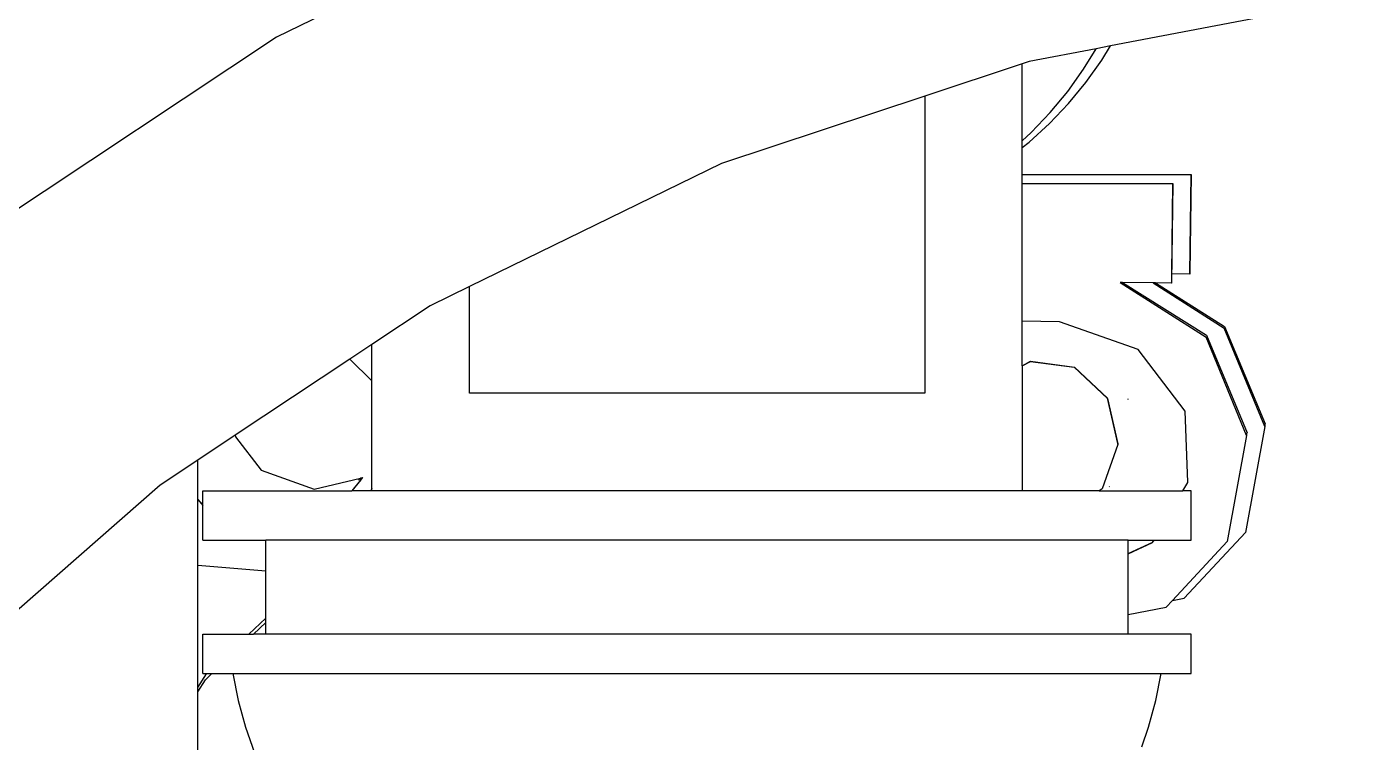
# Model space of a CAD drawing. Extents: x -24961 to 905641, y -154323 to 635957.
# Drawn here: x 439580.4 to 440008.3, y -144375.1 to -144143.2 of the extents above; entities that cross this region are included whole.
import ezdxf

# ---------------------------------------------------------------- set-up
doc = ezdxf.new("R2010")
doc.units = 0
doc.header["$LTSCALE"] = 1000
doc.header["$MEASUREMENT"] = 0

msp = doc.modelspace()

# ---------------------------------------------------------------- linework, layer by layer
for p, q in [((439767.74, -144094.81), (439661.44, -144146.62)), ((440008.3, -144134.9), (439931.49, -144149.51)), ((439661.44, -144146.62), (439562.93, -144212.05)), ((439926.85, -144150.4), (439905.19, -144154.52)), ((439922.82, -144156.99), (439926.85, -144150.4)), ((439931.49, -144149.51), (439926.85, -144150.4)), ((439928.71, -144154.08), (439931.49, -144149.51)), ((439902.89, -144155.28), (439871.34, -144165.77)), ((439905.19, -144154.52), (439902.89, -144155.28)), ((439902.89, -144180.23), (439902.89, -144155.28)), ((439917.66, -144164.23), (439922.82, -144156.99)), ((439923.54, -144161.32), (439928.71, -144154.08)), ((439917.88, -144168.18), (439923.54, -144161.32)), ((439871.34, -144165.77), (439805.58, -144187.61)), ((439871.34, -144165.77), (439871.34, -144261.97)), ((439911.99, -144171.09), (439917.66, -144164.23)), ((439911.74, -144174.62), (439917.88, -144168.18)), ((439905.16, -144180.6), (439911.74, -144174.62)), ((439905.85, -144177.53), (439911.99, -144171.09)), ((439902.89, -144180.23), (439905.85, -144177.53)), ((439902.89, -144182.4), (439902.89, -144180.23)), ((439902.89, -144182.4), (439905.16, -144180.6)), ((439902.89, -144191.1), (439902.89, -144182.4)), ((439805.58, -144187.61), (439723.9, -144227.43)), ((439902.89, -144191.1), (439957.62, -144191.1)), ((439902.89, -144194.02), (439902.89, -144191.1)), ((439957.62, -144191.1), (439957.2, -144223.03)), ((439957.27, -144223.03), (439957.62, -144191.1)), ((439902.89, -144194.02), (439951.73, -144194.02)), ((439902.89, -144238.65), (439902.89, -144194.02)), ((439951.73, -144194.02), (439951.31, -144225.94)), ((439951.41, -144223.31), (439951.73, -144194.02)), ((439951.31, -144226.3), (439951.38, -144225.94)), ((439951.31, -144225.94), (439951.38, -144225.94)), ((439951.31, -144225.94), (439951.31, -144226.3)), ((439951.38, -144225.94), (439951.41, -144223.31)), ((439957.19, -144223.39), (439951.41, -144223.31)), ((439957.19, -144223.39), (439957.27, -144223.03)), ((439957.2, -144223.03), (439957.19, -144223.39)), ((439957.2, -144223.03), (439957.27, -144223.03)), ((439723.9, -144227.43), (439711.23, -144233.6)), ((439723.9, -144261.97), (439723.9, -144227.43)), ((439934.7, -144226.08), (439962.46, -144243.75)), ((439935.37, -144226.09), (439934.7, -144226.08)), ((439935.37, -144226.09), (439962.56, -144243.2)), ((439945.39, -144226.22), (439935.37, -144226.09)), ((439945.39, -144226.22), (439968.35, -144240.84)), ((439946.12, -144226.23), (439945.39, -144226.22)), ((439946.12, -144226.23), (439968.45, -144240.29)), ((439951.31, -144226.3), (439946.12, -144226.23)), ((439711.23, -144233.6), (439692.35, -144246.14)), ((439914.98, -144238.88), (439902.89, -144238.65)), ((439902.89, -144253.03), (439902.89, -144238.65)), ((439940.53, -144247.84), (439914.98, -144238.88)), ((439981.5, -144272.75), (439968.35, -144240.84)), ((439968.45, -144240.29), (439981.66, -144271.87)), ((439692.35, -144246.14), (439685.13, -144250.94)), ((439692.35, -144257.89), (439692.35, -144246.14)), ((439975.61, -144275.67), (439962.46, -144243.75)), ((439962.56, -144243.2), (439975.77, -144274.78)), ((439685.13, -144250.94), (439648.07, -144275.55)), ((439692.35, -144257.89), (439685.13, -144250.94)), ((439902.89, -144253.03), (439905.6, -144251.58)), ((439902.89, -144253.11), (439905.58, -144251.67)), ((439905.58, -144251.67), (439919.81, -144253.56)), ((439905.6, -144251.58), (439919.82, -144253.47)), ((439955.67, -144267.8), (439940.53, -144247.84)), ((439902.89, -144253.11), (439902.89, -144253.03)), ((439902.89, -144253.11), (439902.89, -144293.52)), ((439919.81, -144253.56), (439930.52, -144263.7)), ((439919.82, -144253.47), (439930.54, -144263.6)), ((439692.35, -144292.85), (439692.35, -144257.89)), ((439871.34, -144261.97), (439723.9, -144261.97)), ((439930.52, -144263.7), (439933.87, -144278.28)), ((439933.9, -144278.23), (439930.54, -144263.6)), ((439937.1, -144263.81), (439937.14, -144263.98)), ((439937.12, -144263.71), (439937.16, -144263.88)), ((439956.53, -144290.74), (439955.67, -144267.8)), ((439981.5, -144272.75), (439975.23, -144307.08)), ((439981.5, -144272.75), (439981.56, -144272.41)), ((439981.56, -144272.41), (439981.58, -144272.31)), ((439981.58, -144272.31), (439981.66, -144271.87)), ((439648.07, -144275.55), (439635.97, -144283.59)), ((439648.07, -144275.55), (439648.1, -144276.1)), ((439648.1, -144276.1), (439656.48, -144286.91)), ((439975.61, -144275.67), (439969.34, -144309.99)), ((439975.61, -144275.67), (439975.67, -144275.33)), ((439975.67, -144275.33), (439975.69, -144275.22)), ((439975.69, -144275.22), (439975.77, -144274.78)), ((439933.93, -144278.56), (439928.85, -144292.87)), ((439933.87, -144278.28), (439933.9, -144278.23)), ((439933.87, -144278.28), (439933.92, -144278.52)), ((439933.95, -144278.44), (439933.9, -144278.23)), ((439933.95, -144278.44), (439933.92, -144278.52)), ((439933.93, -144278.56), (439933.92, -144278.52)), ((439635.97, -144283.59), (439623.79, -144291.67)), ((439635.97, -144296.2), (439635.97, -144283.59)), ((439656.48, -144286.91), (439673.6, -144293.05)), ((439673.6, -144293.05), (439688.59, -144289.47)), ((439688.7, -144290.01), (439685.78, -144293.52)), ((439685.88, -144293.52), (439688.67, -144290.17)), ((439688.03, -144290.14), (439688.59, -144289.47)), ((439689.28, -144289.31), (439688.59, -144289.47)), ((439688.67, -144290.17), (439689.4, -144289.28)), ((439688.7, -144290.01), (439689.28, -144289.31)), ((439689.28, -144289.31), (439689.4, -144289.28)), ((439623.79, -144291.67), (439544.81, -144360.81)), ((439637.62, -144298.13), (439637.62, -144293.52)), ((439637.62, -144293.52), (439685.78, -144293.52)), ((439685.88, -144293.52), (439685.78, -144293.52)), ((439692.02, -144293.52), (439685.88, -144293.52)), ((439692.35, -144292.85), (439692.02, -144293.52)), ((439692.35, -144293.52), (439692.02, -144293.52)), ((439692.35, -144293.52), (439692.35, -144292.85)), ((439902.89, -144293.52), (439692.35, -144293.52)), ((439927.84, -144293.52), (439902.89, -144293.52)), ((439928.85, -144292.87), (439927.84, -144293.52)), ((439927.84, -144293.52), (439954.91, -144293.52)), ((439931.22, -144292.2), (439931.09, -144292.28)), ((439954.91, -144293.52), (439956.53, -144290.74)), ((439954.97, -144293.52), (439954.91, -144293.52)), ((439954.97, -144293.52), (439956.53, -144290.83)), ((439957.62, -144293.52), (439954.97, -144293.52)), ((439956.53, -144290.83), (439956.53, -144290.74)), ((439957.62, -144309.52), (439957.62, -144293.52)), ((439635.97, -144296.4), (439635.97, -144296.2)), ((439635.97, -144296.2), (439637.62, -144298.13)), ((439635.97, -144296.4), (439637.62, -144298.33)), ((439635.97, -144317.69), (439635.97, -144296.4)), ((439637.62, -144298.33), (439637.62, -144298.13)), ((439637.62, -144309.52), (439637.62, -144298.33)), ((439975.23, -144307.08), (439955.43, -144328.34)), ((439637.62, -144309.52), (439657.95, -144309.52)), ((439657.95, -144319.55), (439657.95, -144309.52)), ((439937.29, -144309.52), (439657.95, -144309.52)), ((439937.29, -144313.81), (439937.29, -144309.52)), ((439937.29, -144309.52), (439945.55, -144309.52)), ((439937.29, -144313.81), (439945.19, -144310.14)), ((439937.29, -144313.96), (439945.16, -144310.3)), ((439945.16, -144310.3), (439945.62, -144309.52)), ((439945.19, -144310.14), (439945.55, -144309.52)), ((439945.55, -144309.52), (439945.62, -144309.52)), ((439945.62, -144309.52), (439957.62, -144309.52)), ((439969.34, -144309.99), (439951.57, -144329.08)), ((439937.29, -144313.96), (439937.29, -144313.81)), ((439937.29, -144333.59), (439937.29, -144313.96)), ((439657.95, -144319.55), (439635.97, -144317.69)), ((439635.97, -144357.19), (439635.97, -144317.69)), ((439657.95, -144334.76), (439657.95, -144319.55)), ((439951.57, -144329.08), (439955.43, -144328.34)), ((439937.29, -144333.59), (439949.55, -144331.25)), ((439951.57, -144329.08), (439949.55, -144331.25)), ((439652.47, -144339.92), (439657.95, -144334.76)), ((439654, -144339.92), (439657.95, -144336.16)), ((439657.95, -144336.16), (439657.95, -144334.76)), ((439657.95, -144339.92), (439657.95, -144336.16)), ((439937.29, -144339.92), (439937.29, -144333.59)), ((439637.62, -144352.72), (439637.62, -144339.92)), ((439637.62, -144339.92), (439652.47, -144339.92)), ((439652.47, -144339.92), (439654, -144339.92)), ((439657.95, -144339.92), (439654, -144339.92)), ((439937.29, -144339.92), (439657.95, -144339.92)), ((439957.62, -144339.92), (439937.29, -144339.92)), ((439957.62, -144352.72), (439957.62, -144339.92)), ((439635.97, -144357.19), (439638.7, -144352.86)), ((439637.62, -144352.72), (439638.85, -144352.72)), ((439638.42, -144354.7), (439640.51, -144352.72)), ((439638.7, -144352.86), (439638.85, -144352.72)), ((439638.85, -144352.72), (439640.51, -144352.72)), ((439640.51, -144352.72), (439647.33, -144352.72)), ((439647.33, -144352.72), (439649.04, -144361.45)), ((439647.33, -144352.72), (439947.91, -144352.72)), ((439946.2, -144361.45), (439947.91, -144352.72)), ((439947.91, -144352.72), (439957.62, -144352.72)), ((439635.97, -144358.63), (439638.42, -144354.7)), ((439635.97, -144358.63), (439635.97, -144357.19)), ((439635.97, -144475.78), (439635.97, -144358.63)), ((439649.04, -144361.45), (439651.36, -144370.03)), ((439943.87, -144370.03), (439946.2, -144361.45)), ((439651.36, -144370.03), (439654.29, -144378.43)), ((439941.63, -144376.46), (439943.87, -144370.03))]:
    msp.add_line(p, q)

doc.saveas('drawing.dxf')
